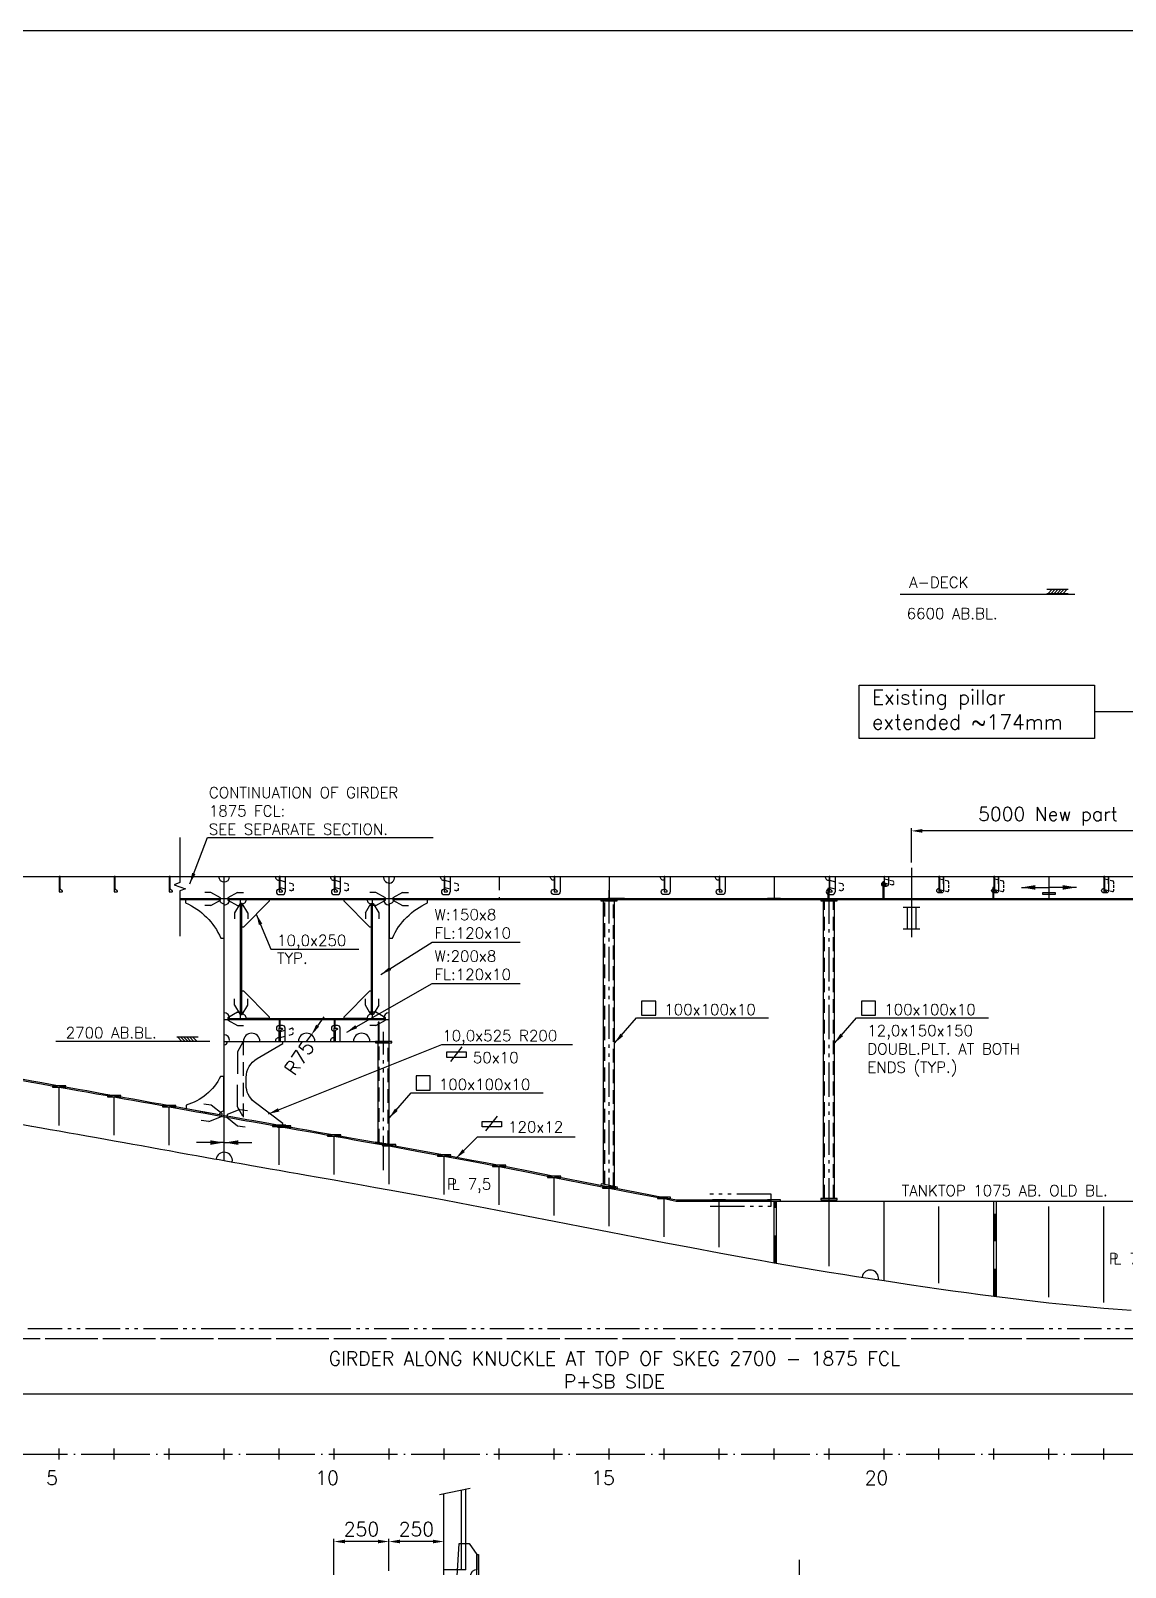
# Model space of a CAD drawing. Extents: x -86245 to 167090, y -69122 to 58950.
# Drawn here: x 4928 to 14881, y 44480 to 58450 of the extents above; entities that cross this region are included whole.
import ezdxf
from ezdxf.enums import TextEntityAlignment as Align

# ---------------------------------------------------------------- set-up
doc = ezdxf.new("R2010")
doc.units = 0
doc.header["$LTSCALE"] = 250
for name, pattern in [('CENTER', [3, 2.5, -0.25, 0, -0.25]), ('DASHED', [0.75, 0.5, -0.25]), ('JERNB', [2, 1, -1]), ('PHANTOM', [2.1, 1.25, -0.2, 0.125, -0.2, 0.125, -0.2]), ('PHANTOM2', [1.25, 0.625, -0.125, 0.125, -0.125, 0.125, -0.125])]:
    doc.linetypes.add(name, pattern=pattern)
doc.layers.get('0').update_dxf_attribs({"linetype": 'CONTINUOUS'})
doc.layers.get('DEFPOINTS').update_dxf_attribs({"linetype": 'CONTINUOUS'})
for name, color, linetype in [('Kuttlinje', 6, 'CONTINUOUS'), ('LASTLUKE', 1, 'CONTINUOUS'), ('S0CO1', 1, 'CONTINUOUS'), ('S0CO2', 2, 'CONTINUOUS'), ('S0CO3', 3, 'CONTINUOUS'), ('S0CO5', 4, 'CONTINUOUS'), ('S0DA1', 1, 'DASHED'), ('S0DA2', 2, 'DASHED'), ('S0DIM', 2, 'CONTINUOUS'), ('S0PH1', 1, 'PHANTOM'), ('S0TX2', 2, 'CONTINUOUS')]:
    doc.layers.add(name, color=color, linetype=linetype)
doc.styles.add('18', font='romans', dxfattribs={"height": 180})
doc.styles.add('ROMANS', font='romans.shx', dxfattribs={"height": 125})
doc.dimstyles.get("Standard").update_dxf_attribs({"dimscale": 50, "dimtxt": 125, "dimasz": 2, "dimexe": 0.5, "dimexo": 1, "dimgap": 1, "dimtad": 1, "dimdsep": 46, "dimtxsty": 'ROMANS', "dimcen": 1.5, "dimclrd": 1, "dimclre": 1, "dimclrt": 2, "dimazin": 2, "dimtfac": 1, "dimtmove": 2, "dimatfit": 3, "dimfxl": 1, "dimtvp": 100, "dimtolj": 1, "dimarcsym": 0})

# ---------------------------------------------------------------- blocks, each defined once
blk = doc.blocks.new('HP140x8')
at = {"color": 0}
blk.add_lwpolyline([(0, 0), (0, -140), (24, -140, 0.767327), (27, -129), (11, -119, -0.267949), (8, -115), (8, 0)], format="xyb", close=True, dxfattribs=at)
blk = doc.blocks.new('HP80x7')
at = {"color": 0, "linetype": 'ByBlock'}
blk.add_lwpolyline([(16.9, -80, 0.773344), (19, -72.5), (8, -66.2, -0.267949), (6, -62.7), (6, 0), (0, 0), (0, -80), (17.1, -80)], format="xyb", dxfattribs=at)
blk = doc.blocks.new('HP120x8')
at = {"color": 0}
blk.add_lwpolyline([(0, 0), (0, -120), (24, -120, 0.767327), (27, -109), (10, -99, -0.267949), (8, -95), (8, 0)], format="xyb", close=True, dxfattribs=at)
blk = doc.blocks.new('KNE350-R')
at = {"layer": 'S0CO1', "color": 0}
blk.add_lwpolyline([(30, -350, -0.185659), (350, -30), (350, 0), (40, 0, -0.414214), (0, -40), (0, -350)], format="xyb", close=True, dxfattribs=at)
blk = doc.blocks.new('KNE250')
at = {"layer": 'S0CO1', "color": 0}
blk.add_lwpolyline([(40, 0), (250, 0), (250, -15), (15, -250), (0, -250), (0, -40, 0.414214)], format="xyb", close=True, dxfattribs=at)
blk = doc.blocks.new('snip')
at = {"color": 0, "linetype": 'ByBlock'}
for p, q in [((-75, -150.9), (-75, -220.7)), ((75, -150.9), (75, -220.7))]:
    blk.add_line(p, q, dxfattribs=at)
blk.add_lwpolyline([(75, -150.9), (12.5, -42.7), (-12.5, -42.7), (-75, -150.9)], dxfattribs=at)
blk = doc.blocks.new('HP-UTK-120-O')
at = {"color": 0, "linetype": 'ByBlock'}
for p, q in [((-55.000001, 0.000001), (-55.000001, -119.999999)), ((-30.000001, -144.999999), (-0.000001, -144.999999))]:
    blk.add_line(p, q, dxfattribs=at)
for centre, radius, start, end in [((0, 0), 34.999999, 270, 0.0000016371), ((-30.000001, -119.999999), 25, 180, 270), ((-0.000001, -119.999999), 25, 270, 90)]:
    blk.add_arc(centre, radius, start, end, dxfattribs=at)
blk = doc.blocks.new('HP-UTK-120-LUG')
at = {"color": 0, "linetype": 'ByBlock'}
for p, q in [((-55, 0), (-55, -120)), ((-128, -75), (-128, -82)), ((-128, -103), (-128, -111)), ((-90, -57), (-121, -65)), ((-90, -113), (-115, -120)), ((-8, -35), (-55, -47)), ((-8, -91), (-55, -104)), ((-30, -145), (0, -145))]:
    blk.add_line(p, q, dxfattribs=at)
for centre, radius, start, end in [((0, 0), 35, 270, 0), ((-118, -75), 10, 105, 180), ((-118, -111), 10, 180, 285), ((-30, -120), 25, 180, 270), ((0, -120), 25, 270, 90)]:
    blk.add_arc(centre, radius, start, end, dxfattribs=at)
blk = doc.blocks.new('SNIP-1')
at = {"color": 0, "linetype": 'PHANTOM'}
blk.add_lwpolyline([(0, 0), (0, -5), (87, -55), (287, -55)], dxfattribs=at)
blk = doc.blocks.new('PLDIM2')
at = {"layer": 'S0TX2', "style": 'ROMANS'}
for s, p in [('P', (-19, 0)), ('L', (23, 0))]:
    blk.add_text(s, height=100, dxfattribs=at).set_placement(p)
blk.add_attdef('XX.X', (168, -1), '', height=100, dxfattribs=at)
blk = doc.blocks.new('HP-UTK-140-LUG')
at = {"color": 0, "linetype": 'ByBlock'}
for p, q in [((-55, 0), (-55, -35)), ((-128, -75), (-128, -87)), ((-128, -107), (-128, -119)), ((-90, -57), (-121, -65)), ((-90, -122), (-115, -129)), ((-55, -15), (-55, -115)), ((-8, -35), (-55, -48)), ((-8, -100), (-55, -113)), ((-55, -115), (-55, -140))]:
    blk.add_line(p, q, dxfattribs=at)
blk.add_lwpolyline([(35, 0, -0.414214), (0, -35), (0, -115, -1), (0, -165), (-30, -165, -0.414214), (-55, -140)], format="xyb", dxfattribs=at)
for centre, start, end in [((-118, -75), 105, 180), ((-118, -119), 180, 285)]:
    blk.add_arc(centre, 10, start, end, dxfattribs=at)
blk = doc.blocks.new('FLST-2')
at = {"layer": 'S0TX2', "color": 1}
for p, q in [((-256, 101), (-256, 151)), ((-256, 151), (-81, 151)), ((-222, 65), (-117, 198)), ((-81, 151), (-81, 101)), ((-81, 101), (-256, 101))]:
    blk.add_line(p, q, dxfattribs=at)
at = {"layer": 'S0TX2', "style": 'ROMANS'}
blk.add_attdef('FL.ST', (-20, 50), '', height=100, dxfattribs=at)
blk = doc.blocks.new('*X8')
at = {"color": 0}
for p, q in [((13410, 17177), (13450, 17217)), ((13439, 17177), (13479, 17217)), ((13467, 17177), (13507, 17217)), ((13495, 17177), (13535, 17217)), ((13523, 17177), (13563, 17217)), ((13552, 17177), (13592, 17217))]:
    blk.add_line(p, q, dxfattribs=at)
blk = doc.blocks.new('TYKK')
at = {"layer": 'S0CO1'}
for p, q in [((-2.04, 0.82), (2.04, 0.82)), ((-2.04, 0), (2.04, 0))]:
    blk.add_line(p, q, dxfattribs=at)
at = {"layer": 'S0CO1', "xscale": 0.0204, "yscale": 0.0204, "zscale": 0.0204}
blk.add_blockref('*X8', (-275.41, -350.41), dxfattribs=at)
blk = doc.blocks.new('HP-UTK-140-O')
at = {"color": 0, "linetype": 'ByBlock'}
for p, q in [((-55.000001, 0), (-55.000001, -139.999999)), ((-30.000001, -164.999999), (-0.000001, -164.999999))]:
    blk.add_line(p, q, dxfattribs=at)
for centre, radius, start, end in [((0, 0), 34.999999, 270, 0.0000016371), ((-0.000001, -139.999999), 25, 270, 90), ((-30.000001, -139.999999), 25, 180, 270)]:
    blk.add_arc(centre, radius, start, end, dxfattribs=at)
blk = doc.blocks.new('HP-UTK-80-LUG')
at = {"color": 0, "linetype": 'ByBlock'}
for p, q in [((-85.8, -47.8), (-85.8, -53.9)), ((-85.8, -62.5), (-85.8, -68.6)), ((-54.2, -32.9), (-79.6, -39.7)), ((-6, -20), (-45.2, -30.5)), ((-6, -58.1), (-45.2, -68.5)), ((0, -10), (8.3, -1.7)), ((-54.2, -71), (-75.3, -76.6))]:
    blk.add_line(p, q, dxfattribs=at)
blk.add_lwpolyline([(-39.8, -5.8), (-39.8, -1.7), (-39.8, -48.2), (-39.8, -69, 0.414214), (-19, -89.8), (0, -89.8, 1), (0, -48.2)], format="xyb", dxfattribs=at)
for centre, start, end in [((-77.5, -47.8), 105, 180), ((-77.5, -68.6), 180, 285)]:
    blk.add_arc(centre, 8.33, start, end, dxfattribs=at)
blk = doc.blocks.new('*D200')
at = {"layer": 'DEFPOINTS', "color": 0, "transparency": 16777216}
for p in [(-9000, 3950), (-8957, 4011)]:
    blk.add_point(p, dxfattribs=at)
at = {"layer": 'S0CO1', "color": 1, "lineweight": -2, "transparency": 16777216}
for p, q in [((-8899, 4093), (-8842, 4175)), ((-9000, 3950), (-8957, 4011))]:
    blk.add_line(p, q, dxfattribs=at)
at = {"layer": 'S0CO1', "color": 1, "transparency": 16777216}
blk.add_solid([(-8913, 4103), (-8886, 4084), (-8957, 4011)], dxfattribs=at)
at = {"layer": 'S0CO1', "color": 2, "transparency": 16777216, "insert": (-9067, 3801), "char_height": 125, "attachment_point": 5, "rotation": 54.9112, "style": 'ROMANS'}
blk.add_mtext('\\A1;R75', dxfattribs=at)
blk = doc.blocks.new('PILC')
at = {"color": 1, "linetype": 'ByBlock'}
blk.add_line((0, 0), (-250, 0), dxfattribs=at)
blk.add_solid([(-125, 21), (-125, -21), (0, 0)], dxfattribs=at)
blk = doc.blocks.new('PILD')
at = {"color": 1, "linetype": 'ByBlock'}
blk.add_line((0, 0), (250, 0), dxfattribs=at)
blk.add_solid([(125, 21), (125, -21), (0, 0)], dxfattribs=at)
blk = doc.blocks.new('PLT-MOT')
at = {"layer": 'S0CO1'}
for name, p in [('PILC', (-2, 0)), ('PILD', (3, 0))]:
    blk.add_blockref(name, p, dxfattribs=at)
blk = doc.blocks.new('A$C27CE3E73')
at = {"layer": 'S0PH1'}
blk.add_line((-608, -2070), (14965, -2070), dxfattribs=at)
blk = doc.blocks.new('A$C775A635E')
at = {"layer": 'S0CO1', "color": 6}
blk.add_lwpolyline([(0, 0), (0, 58450), (-41050, 58450), (-41050, 0)], close=True, dxfattribs=at)
blk = doc.blocks.new('A$C257C65E9')
at = {"layer": 'S0TX2', "color": 1, "linetype": 'CENTER'}
blk.add_line((-1800, 25), (35318, 25), dxfattribs=at)
at = {"layer": 'S0TX2', "color": 2, "linetype": 'Continuous'}
for p, q in [((2500, -25), (2500, 75)), ((3000, -25), (3000, 75)), ((3500, -25), (3500, 75)), ((4000, -25), (4000, 75)), ((4500, -25), (4500, 75)), ((5000, -25), (5000, 75)), ((5500, -25), (5500, 75)), ((6000, -25), (6000, 75)), ((6500, -25), (6500, 75)), ((7000, -25), (7000, 75)), ((7500, -25), (7500, 75)), ((8000, -25), (8000, 75)), ((8500, -25), (8500, 75)), ((9000, -25), (9000, 75)), ((9500, -25), (9500, 75)), ((10000, -25), (10000, 75)), ((10500, -25), (10500, 75)), ((11000, -25), (11000, 75)), ((11500, -25), (11500, 75)), ((12000, -25), (12000, 75))]:
    blk.add_line(p, q, dxfattribs=at)
at = {"layer": 'S0CO1', "color": 2, "linetype": 'ByBlock', "style": 'ROMANS'}
for s, p in [('5', (2382, -253)), ('10', (4828, -253)), ('15', (7338, -253)), ('20', (9825, -253))]:
    blk.add_text(s, height=125, dxfattribs=at).set_placement(p)
blk = doc.blocks.new('A$C3F4907D5')
at = {"layer": 'S0TX2', "color": 1}
blk.add_line((11733.927, 6590.995), (10148.483, 6590.995), dxfattribs=at)
at = {"layer": 'S0TX2', "xscale": 47.25, "yscale": 47.25, "zscale": 47.25}
blk.add_blockref('TYKK', (11578.5, 6600), dxfattribs=at)
at = {"layer": 'S0TX2', "style": 'ROMANS'}
for s, p in [('A-DECK', (10228.344, 6651.253)), ('6600 AB.BL.', (10206.042, 6367.51))]:
    blk.add_text(s, height=100, dxfattribs=at).set_placement(p)
blk = doc.blocks.new('*D111')
at = {"layer": 'DEFPOINTS', "color": 0, "transparency": 16777216}
for p in [(3937, 48587), (16534, 46237), (16534, 46057)]:
    blk.add_point(p, dxfattribs=at)
at = {"layer": 'S0TX2', "color": 1, "lineweight": -2, "transparency": 16777216}
for p, q in [((3937, 48537), (3937, 46032)), ((16534, 46187), (16534, 46032)), ((4037, 46057), (16434, 46057))]:
    blk.add_line(p, q, dxfattribs=at)
at = {"layer": 'S0TX2', "color": 1, "transparency": 16777216}
for points in [[(4037, 46074), (4037, 46041), (3937, 46057)], [(16434, 46074), (16434, 46041), (16534, 46057)]]:
    blk.add_solid(points, dxfattribs=at)
at = {"layer": 'S0TX2', "color": 2, "transparency": 16777216, "insert": (10236, 46274), "char_height": 125, "attachment_point": 5, "style": 'ROMANS'}
blk.add_mtext('\\A1;GIRDER ALONG KNUCKLE AT TOP OF SKEG 2700 - 1875 FCL\\PP+SB SIDE', dxfattribs=at)
blk = doc.blocks.new('ST10073')
at = {"layer": 'S0CO2'}
for p, q in [((1.49, 4), (-1.49, 4)), ((-0.79, 4), (-0.79, 0)), ((0.79, 4), (0.79, 0)), ((-1.49, 0), (1.49, 0))]:
    blk.add_line(p, q, dxfattribs=at)
blk = doc.blocks.new('*D138')
at = {"layer": 'DEFPOINTS', "color": 0, "transparency": 16777216}
for p in [(12937, 51175), (17937, 51025), (12937, 50839)]:
    blk.add_point(p, dxfattribs=at)
at = {"layer": 'S0CO5', "color": 1, "lineweight": -2, "transparency": 16777216}
for p, q in [((12937, 50889), (12937, 51200)), ((17837, 51175), (13037, 51175)), ((17937, 51075), (17937, 51200))]:
    blk.add_line(p, q, dxfattribs=at)
at = {"layer": 'S0CO5', "color": 1, "transparency": 16777216}
for points in [[(13037, 51192), (13037, 51158), (12937, 51175)], [(17837, 51192), (17837, 51158), (17937, 51175)]]:
    blk.add_solid(points, dxfattribs=at)
at = {"layer": 'S0CO5', "color": 2, "transparency": 16777216, "insert": (14178, 51308), "char_height": 125, "attachment_point": 5, "style": 'ROMANS'}
blk.add_mtext('\\A1;5000 New part', dxfattribs=at)
blk = doc.blocks.new('A$C7FAE4A53')
at = {"layer": 'S0PH1', "color": 6}
blk.add_line((9103, -4287), (-25513, -4287), dxfattribs=at)
at = {"layer": 'S0PH1'}
blk.add_line((-27641, -4373), (-12750, -4373), dxfattribs=at)
blk = doc.blocks.new('A$C69DF2324')
at = {"layer": 'S0CO1', "color": 1, "linetype": 'ByBlock'}
for p, q in [((0, -10), (-10, 0)), ((8, -20), (47, -30)), ((8, -118), (47, -129)), ((56, -33), (82, -40)), ((56, -131), (77, -137)), ((88, -48), (88, -71)), ((88, -80), (88, -103)), ((88, -114), (88, -129))]:
    blk.add_line(p, q, dxfattribs=at)
blk.add_lwpolyline([(42, -66), (42, 0), (42, -108), (42, -129, -0.414214), (21, -150), (0, -150, -1), (0, -108)], format="xyb", dxfattribs=at)
for centre, start, end in [((79, -129), 255, 0), ((79, -48), 0, 75)]:
    blk.add_arc(centre, 8.33, start, end, dxfattribs=at)
at = {"layer": 'S0CO2'}
blk.add_lwpolyline([(19, -140, 0.773344), (21, -133), (10, -126, -0.267949), (8, -123), (8, 0), (0, 0), (0, -140), (19, -140)], format="xyb", dxfattribs=at)
blk = doc.blocks.new('PLT-FORBI')
at = {"layer": 'S0CO1'}
for name, p in [('PILD', (-250, 0)), ('PILC', (250, 0))]:
    blk.add_blockref(name, p, dxfattribs=at)
blk = doc.blocks.new('HP-UTK-80-O')
at = {"color": 0, "linetype": 'ByBlock'}
blk.add_line((0, -10), (8.3, -1.7), dxfattribs=at)
blk.add_lwpolyline([(-39.8, -5.8), (-39.8, -1.7), (-39.8, -48.2), (-39.8, -69, 0.414214), (-19, -89.8), (0, -89.8, 1), (0, -48.2)], format="xyb", dxfattribs=at)
blk = doc.blocks.new('A$C7F6B168C')
at = {"layer": 'S0CO1', "xscale": -1}
blk.add_blockref('HP-UTK-80-LUG', (0, 0), dxfattribs=at)
at = {"layer": 'S0CO2'}
blk.add_blockref('HP80x7', (0, 0), dxfattribs=at)
blk = doc.blocks.new('ST10011')
at = {"layer": 'S0CO1'}
for p, q in [((4.24, 0.65), (-0.08, 0.65)), ((0, 0), (0.65, 0.65)), ((0.6, 0), (1.25, 0.65)), ((1.2, 0), (1.85, 0.65)), ((1.8, 0), (2.45, 0.65)), ((2.4, 0), (3.05, 0.65)), ((3, 0), (3.65, 0.65))]:
    blk.add_line(p, q, dxfattribs=at)
blk = doc.blocks.new('*D229')
at = {"layer": 'DEFPOINTS', "color": 0, "transparency": 16777216}
for p in [(4000, 627), (3200, 331), (3200, 140)]:
    blk.add_point(p, dxfattribs=at)
at = {"layer": 'S0CO1', "color": 1, "lineweight": -2, "transparency": 16777216}
for p, q in [((4000, 577), (4000, 115)), ((3200, 281), (3200, 115)), ((3900, 140), (3300, 140))]:
    blk.add_line(p, q, dxfattribs=at)
at = {"layer": 'S0CO1', "color": 1, "transparency": 16777216}
for points in [[(3300, 157), (3300, 123), (3200, 140)], [(3900, 157), (3900, 123), (4000, 140)]]:
    blk.add_solid(points, dxfattribs=at)
at = {"layer": 'S0CO1', "color": 2, "transparency": 16777216, "insert": (3600, 253), "char_height": 125, "attachment_point": 5, "style": 'ROMANS'}
blk.add_mtext('\\A1;800', dxfattribs=at)
blk = doc.blocks.new('*D230')
at = {"color": 1, "lineweight": -2, "transparency": 16777216}
for p, q in [((1500, 1127), (1500, 1418)), ((2000, 1290), (2000, 1418)), ((1900, 1393), (1600, 1393))]:
    blk.add_line(p, q, dxfattribs=at)
at = {"color": 1, "transparency": 16777216}
for points in [[(1600, 1410), (1600, 1377), (1500, 1393)], [(1900, 1410), (1900, 1377), (2000, 1393)]]:
    blk.add_solid(points, dxfattribs=at)
at = {"layer": 'DEFPOINTS', "color": 0, "transparency": 16777216}
for p in [(1500, 1393), (2000, 1240), (1500, 1077)]:
    blk.add_point(p, dxfattribs=at)
at = {"color": 2, "transparency": 16777216, "insert": (1750, 1506), "char_height": 125, "attachment_point": 5, "style": 'ROMANS'}
blk.add_mtext('\\A1;250', dxfattribs=at)
blk = doc.blocks.new('*D231')
at = {"color": 1, "lineweight": -2, "transparency": 16777216}
for p, q in [((1000, 781), (1000, 1418)), ((1500, 1127), (1500, 1418)), ((1400, 1393), (1100, 1393))]:
    blk.add_line(p, q, dxfattribs=at)
at = {"color": 1, "transparency": 16777216}
for points in [[(1100, 1410), (1100, 1377), (1000, 1393)], [(1400, 1410), (1400, 1377), (1500, 1393)]]:
    blk.add_solid(points, dxfattribs=at)
at = {"layer": 'DEFPOINTS', "color": 0, "transparency": 16777216}
for p in [(1000, 1393), (1500, 1077), (1000, 731)]:
    blk.add_point(p, dxfattribs=at)
at = {"color": 2, "transparency": 16777216, "insert": (1250, 1506), "char_height": 125, "attachment_point": 5, "style": 'ROMANS'}
blk.add_mtext('\\A1;250', dxfattribs=at)
blk = doc.blocks.new('A$C7183581F')
at = {"layer": 'LASTLUKE', "color": 2}
for p, q in [((0, -50), (0, 50)), ((1000, -50), (1000, 50)), ((2000, -50), (2000, 50)), ((3000, -100), (3000, 50)), ((4000, -100), (4000, 50)), ((5000, -100), (5000, 50))]:
    blk.add_line(p, q, dxfattribs=at)
at = {"layer": 'S0CO1', "color": 3, "linetype": 'ByBlock', "style": 'ROMANS'}
for s, p in [('B', (-49, -278)), ('C', (951, -278)), ('D', (1951, -278)), ('E', (2951, -278)), ('F', (3951, -278)), ('G', (4951, -278))]:
    blk.add_text(s, height=125, dxfattribs=at).set_placement(p)
blk = doc.blocks.new('A$C46B77419')
at = {"layer": 'Kuttlinje', "color": 8, "linetype": 'ByBlock'}
blk.add_line((-3500, 5528.298), (-3500, 4899.859), dxfattribs=at)
at = {"layer": 'S0CO1', "color": 8}
blk.add_line((-4125, 5240.118), (-4125, 5250.236), dxfattribs=at)
at = {"layer": 'S0CO1', "color": 8, "linetype": 'Continuous'}
blk.add_lwpolyline([(-10152.078, 5805.483), (-10152.078, 5394.298), (-10203.594, 5375.548), (-10100.563, 5338.048), (-10152.078, 5319.298), (-10152.078, 4908.112)], dxfattribs=at)
at = {"layer": 'S0CO1', "color": 8, "flags": 128}
for points in [[(-4260, 5250.118), (-4250, 5250.118), (-4250, 5340.118), (-4260, 5340.118)], [(-3760, 5250.118), (-3750, 5250.118), (-3750, 5400.118), (-3760, 5400.118)], [(-8350, 3950.118), (-8340, 3950.118), (-8340, 4125.118), (-8350, 4125.118)]]:
    blk.add_lwpolyline(points, close=True, dxfattribs=at)
for points in [[(-10152.078, 5250.118), (-4125.765, 5250.118), (-4125, 5250.236)], [(-10152.078, 5240.118), (-9784.13, 5240.118)], [(-9715.87, 5240.118), (-8284.13, 5240.118)], [(-9600, 4160.118), (-9600, 5240.118)], [(-9590, 4194.248), (-9590, 5205.988)], [(-8410, 4194.248), (-8410, 5205.988)], [(-8400, 4160.118), (-8400, 5240.118)], [(-8215.87, 5240.118), (-4125, 5240.118)], [(-6300, 2651.555), (-6300, 5240.118)], [(-6200, 2631.701), (-6200, 5240.118)], [(-4300, 2522.128), (-4300, 5240.118)], [(-4200, 2522.128), (-4200, 5240.118)], [(-9750, 4150.118), (-8250, 4150.118)], [(-9715.87, 4160.118), (-8284.13, 4160.118)], [(-8350, 3032.203), (-8350, 3938.118)], [(-8250, 3015.119), (-8250, 3938.118)], [(-11581.187, 3594.039), (-11500.965, 3579.717), (-11500.098, 3579.564), (-11411.345, 3563.87), (-11330.601, 3549.592), (-11250, 3535.339), (-11160.015, 3519.387), (-11080.303, 3505.231), (-11000.751, 3491.043), (-10910.032, 3474.84), (-10829.93, 3460.528), (-10750, 3446.199), (-10659.178, 3429.903), (-10579.799, 3415.621), (-10500.608, 3401.403), (-10408.826, 3384.871), (-10329.308, 3370.528), (-10250, 3356.199), (-10160.96, 3340.116), (-10080.652, 3325.611), (-10000.555, 3311.144), (-9921.297, 3296.856), (-9842.464, 3282.668), (-9796.157, 3274.356), (-9750, 3266.089), (-9672.001, 3252.16), (-9593.916, 3238.27), (-9547.051, 3229.957), (-9500.03, 3221.64), (-9412.605, 3206.184), (-9331.166, 3191.809), (-9250, 3177.549), (-9158.711, 3161.493), (-9079.271, 3147.522), (-9000.116, 3133.601), (-8895.175, 3115.137), (-8822.445, 3102.324), (-8750, 3089.509), (-8637.583, 3069.535), (-8568.661, 3057.246), (-8499.956, 3044.955), (-8374.749, 3022.442), (-8250, 2999.849), (-7999.442, 2953.975), (-7750, 2907.639), (-7499.926, 2860.494), (-7374.69, 2836.586), (-7250, 2812.549), (-6999.971, 2763.723), (-6750, 2714.609), (-6500.028, 2665.718), (-6250, 2617.159), (-6000.046, 2568.865), (-5750, 2521.069), (-5638.664, 2498.128), (-4775, 2498.128)], [(-11579.063, 3605.85), (-11498.866, 3591.532), (-11498.01, 3591.381), (-11409.256, 3575.686), (-11328.511, 3561.408), (-11247.91, 3547.156), (-11157.92, 3531.203), (-11078.205, 3517.046), (-10998.644, 3502.857), (-10907.923, 3486.653), (-10827.819, 3472.34), (-10747.882, 3458.011), (-10657.059, 3441.714), (-10577.674, 3427.432), (-10498.488, 3413.214), (-10406.699, 3396.681), (-10327.178, 3382.337), (-10247.866, 3368.008), (-10158.827, 3351.925), (-10078.519, 3337.42), (-9998.422, 3322.953), (-9919.168, 3308.665), (-9840.339, 3294.478), (-9794.037, 3286.167), (-9747.884, 3277.901), (-9669.892, 3263.974), (-9591.814, 3250.084), (-9544.956, 3241.773), (-9497.94, 3233.456), (-9410.516, 3218.001), (-9329.08, 3203.626), (-9247.924, 3189.368), (-9156.632, 3173.312), (-9077.192, 3159.341), (-8998.037, 3145.419), (-8893.095, 3126.955), (-8820.363, 3114.142), (-8747.91, 3101.325), (-8635.483, 3081.35), (-8566.554, 3069.06), (-8497.842, 3056.767), (-8372.618, 3034.251), (-8247.85, 3011.655), (-7997.266, 2965.776), (-7747.793, 2919.434), (-7497.689, 2872.284), (-7372.429, 2848.371), (-7247.714, 2824.329), (-6997.664, 2775.5), (-6747.686, 2726.384), (-6497.732, 2677.497), (-6247.712, 2628.939), (-5997.781, 2580.649), (-5747.764, 2532.859), (-5637.545, 2510.128), (-4775, 2510.128)], [(-4750, 1936.271), (-4750, 2498.128)], [(-4726, 1936.271), (-4726, 2498.128)], [(-2750, 1633.984), (-2750, 2498.128)], [(-2726, 1633.984), (-2726, 2498.128)]]:
    blk.add_lwpolyline(points, dxfattribs=at)
at = {"layer": 'S0CO1', "color": 8}
for points in [[(-6325, 5228.118), (-6175, 5228.118), (-6175, 5240.118), (-6325, 5240.118)], [(-4325, 5228.118), (-4175, 5228.118), (-4175, 5240.118), (-4325, 5240.118)], [(-9250, 4070.118), (-9240, 4070.118), (-9240, 4150.118), (-9250, 4150.118)], [(-8750, 4070.118), (-8740, 4070.118), (-8740, 4150.118), (-8750, 4150.118)], [(-8375, 3938.118), (-8225, 3938.118), (-8225, 3950.118), (-8375, 3950.118)], [(-8374.177, 3024.16), (-8226.319, 2998.899), (-8224.298, 3010.728), (-8372.156, 3035.988)], [(-6323.564, 2643.999), (-6176.436, 2614.788), (-6174.099, 2626.559), (-6321.227, 2655.77)], [(-4325, 2510.128), (-4175, 2510.128), (-4175, 2522.128), (-4325, 2522.128)]]:
    blk.add_lwpolyline(points, close=True, dxfattribs=at)
at = {"layer": 'S0CO1', "color": 8, "flags": 128}
blk.add_lwpolyline([(-9215.947, 3182.76), (-9215.947, 3202.76), (-9478.558, 3401.436, -0.221694663), (-9550, 3554.645), (-9550, 3621.783, -0.267949192), (-9450, 3794.988), (-9215.947, 3930.118), (-9215.947, 3950.118)], format="xyb", dxfattribs=at)
blk.add_lwpolyline([(-9781.83, 3632.698, -0.205213478), (-10096.412, 3370.652), (-10096.412, 3340.652), (-9793.208, 3286.751, -0.3347723), (-9751.83, 3320.712), (-9751.83, 3632.698)], format="xyb", close=True, dxfattribs=at)
at = {"layer": 'S0CO1', "color": 8, "linetype": 'JERNB', "flags": 128}
for points in [[(-4738, 1936.271), (-4738, 2498.128)], [(-2738, 1633.984), (-2738, 2498.128)]]:
    blk.add_lwpolyline(points, dxfattribs=at)
at = {"layer": 'S0CO1', "color": 8}
for centre, radius, start, end in [((-9750, 5450.118), 50, 180, 0), ((-8250, 5440.118), 50, 180, 11.536959), ((-9750, 5240.118), 50, 270, 0), ((-8250, 5240.118), 50, 180, 270), ((-9750, 4160.118), 50, 0, 90), ((-8250, 4160.118), 50, 90, 180), ((-9750, 3960.118), 50, 0, 90), ((-9750, 3950.118), 30, 270, 0), ((-9500, 3950.118), 75, 0, 180), ((-9000, 3950.118), 75, 0, 180), ((-8500, 3950.118), 75, 0, 180), ((-9750, 2867.398), 75, 351.1087444, 171.0247758), ((-3874.783, 1796.523), 75, 351.0562117, 170.9568014)]:
    blk.add_arc(centre, radius, start, end, dxfattribs=at)
at = {"layer": 'S0CO2', "color": 8}
for points in [[(-6260, 5240.118), (-6110, 5240.118), (-6110, 5250.118), (-6260, 5250.118)], [(-4810, 5240.118), (-4690, 5240.118), (-4690, 5250.118), (-4810, 5250.118)], [(-11310, 3535.339), (-11190, 3535.339), (-11190, 3547.339), (-11310, 3547.339)], [(-10810, 3446.199), (-10690, 3446.199), (-10690, 3458.199), (-10810, 3458.199)], [(-10310, 3356.199), (-10190, 3356.199), (-10190, 3368.199), (-10310, 3368.199)], [(-9310, 3177.549), (-9190, 3177.549), (-9190, 3189.549), (-9310, 3189.549)], [(-9264.355, 3169.521), (-9144.355, 3169.521), (-9144.355, 3181.521), (-9264.355, 3181.521)], [(-8810, 3089.509), (-8690, 3089.509), (-8690, 3101.509), (-8810, 3101.509)], [(-8310, 2999.849), (-8190, 2999.849), (-8190, 3011.849), (-8310, 3011.849)], [(-7810, 2907.639), (-7690, 2907.639), (-7690, 2919.639), (-7810, 2919.639)], [(-7310, 2812.549), (-7190, 2812.549), (-7190, 2824.549), (-7310, 2824.549)], [(-6810, 2714.609), (-6690, 2714.609), (-6690, 2726.609), (-6810, 2726.609)], [(-6310, 2617.159), (-6190, 2617.159), (-6190, 2629.159), (-6310, 2629.159)], [(-5810, 2521.069), (-5690, 2521.069), (-5690, 2533.069), (-5810, 2533.069)], [(-5310, 2498.128), (-5190, 2498.128), (-5190, 2510.128), (-5310, 2510.128)], [(-4810, 2498.128), (-4690, 2498.128), (-4690, 2510.128), (-4810, 2510.128)]]:
    blk.add_lwpolyline(points, close=True, dxfattribs=at)
at = {"layer": 'S0CO3', "color": 8, "flags": 128}
for points in [[(-11250, 3187.424), (-11250, 3535.339)], [(-10750, 3098.305), (-10750, 3446.199)], [(-10250, 3008.318), (-10250, 3356.199)], [(-9250, 2829.624), (-9250, 3177.549)], [(-8750, 2741.595), (-8750, 3089.509)], [(-8250, 2651.972), (-8250, 2999.849)], [(-7750, 2559.804), (-7750, 2907.639)], [(-7250, 2464.779), (-7250, 2812.549)], [(-6750, 2366.874), (-6750, 2714.609)], [(-6250, 2269.403), (-6250, 2605.475)], [(-5750, 2173.284), (-5750, 2521.069)], [(-5250, 2079.782), (-5250, 2498.128)], [(-4250, 1907.14), (-4250, 2498.128)], [(-3250, 1752.028), (-3250, 2448.128)], [(-2250, 1624.633), (-2250, 2448.128)], [(-1750, 1576.388), (-1750, 2448.128)]]:
    blk.add_lwpolyline(points, dxfattribs=at)
at = {"layer": 'S0CO5', "color": 8}
for p, q in [((-6250, 5450.118), (-6250, 5250.118)), ((-4750, 5450.118), (-4750, 5250.118)), ((-4776.39, 2498.128), (0, 2498.128)), ((-3750, 1776.885), (-3750, 2498.128))]:
    blk.add_line(p, q, dxfattribs=at)
at = {"layer": 'S0CO5', "color": 8, "flags": 128}
for points in [[(-13035, 5450.118), (-3500, 5450.118)], [(-9750, 2867.398), (-9750, 5450.118)], [(-8250, 3950.118), (-8250, 5450.118)], [(-9750, 3950.118), (-8250, 3950.118)], [(-11581.187, 3195.349), (-11500.965, 3181.027), (-11500.098, 3180.873), (-11411.345, 3165.179), (-11330.601, 3150.901), (-11250, 3136.648), (-11160.015, 3120.696), (-11080.303, 3106.54), (-11000.751, 3092.353), (-10910.032, 3076.15), (-10829.93, 3061.837), (-10750, 3047.508), (-10659.178, 3031.212), (-10579.799, 3016.931), (-10500.608, 3002.712), (-10408.826, 2986.181), (-10329.308, 2971.837), (-10250, 2957.508), (-10160.96, 2941.426), (-10080.652, 2926.921), (-10000.555, 2912.453), (-9921.297, 2898.165), (-9842.464, 2883.978), (-9796.157, 2875.665), (-9750, 2867.398), (-9672.001, 2853.47), (-9593.916, 2839.579), (-9547.051, 2831.267), (-9500.03, 2822.949), (-9412.605, 2807.493), (-9331.166, 2793.118), (-9250, 2778.858), (-9158.711, 2762.803), (-9079.271, 2748.831), (-9000.116, 2734.91), (-8895.175, 2716.446), (-8822.445, 2703.634), (-8750, 2690.818), (-8637.583, 2670.845), (-8568.661, 2658.556), (-8499.956, 2646.264), (-8374.749, 2623.751), (-8250, 2601.158), (-7999.442, 2555.284), (-7750, 2508.948), (-7499.926, 2461.804), (-7374.69, 2437.896), (-7250, 2413.858), (-6999.971, 2365.033), (-6750, 2315.918), (-6500.028, 2267.028), (-6250, 2218.468), (-6000.046, 2170.174), (-5750, 2122.378), (-5500.059, 2075.346), (-5250, 2028.928), (-5000.076, 1983.1), (-4874.794, 1960.422), (-4750, 1938.108), (-4624.875, 1916.072), (-4500.188, 1894.502), (-4374.902, 1873.397), (-4250, 1853.098), (-4124.832, 1833.445), (-4000.076, 1814.488), (-3750, 1776.878), (-3500.062, 1738.77), (-3374.815, 1719.815), (-3250, 1701.478), (-3124.866, 1683.701), (-3000.143, 1666.642), (-2874.838, 1650.047), (-2750, 1633.928), (-2624.852, 1618.197), (-2500.139, 1602.953), (-2374.854, 1588.234), (-2250, 1574.318), (-2124.855, 1561.14), (-2000.138, 1548.798), (-1874.846, 1537.141), (-1750, 1526.198), (-1667.147, 1519.289), (-1584.623, 1512.673), (-1501.729, 1506.275)]]:
    blk.add_lwpolyline(points, dxfattribs=at)
at = {"layer": 'S0DA1', "color": 8, "flags": 128}
for points in [[(-6290, 2649.57), (-6290, 5240.118)], [(-6210, 2633.686), (-6210, 5240.118)], [(-4290, 2522.128), (-4290, 5240.118)], [(-4210, 2522.128), (-4210, 5240.118)], [(-9575, 3261.692), (-9575, 3950.118)], [(-8340, 3030.495), (-8340, 3938.118)], [(-8260, 3016.827), (-8260, 3938.118)]]:
    blk.add_lwpolyline(points, dxfattribs=at)
at = {"layer": 'S0DA2', "color": 8}
blk.add_line((-7250, 5450.118), (-7250, 5250.118), dxfattribs=at)
at = {"layer": 'S0PH1', "color": 8}
for p, q in [((-6250, 2397.557), (-6250, 5326.413)), ((-4250, 2395.567), (-4250, 5326.413)), ((-8300, 2781.036), (-8300, 4036.413))]:
    blk.add_line(p, q, dxfattribs=at)
blk.add_lwpolyline([(-5330.884, 2451.951), (-4776.39, 2451.951), (-4776.39, 2562.516), (-5332.636, 2562.516)], dxfattribs=at)
blk.add_lwpolyline([(-5330.884, 2451.951), (-4776.39, 2451.951), (-4776.39, 2562.516), (-5332.636, 2562.516)], dxfattribs=at)
at = {"layer": 'S0TX2', "color": 1}
blk.add_line((-9878.871, 3950.118), (-11281.644, 3950.118), dxfattribs=at)
at = {"layer": 'S0TX2'}
for points in [[(-5953.947, 4189.782), (-5825.947, 4189.782), (-5825.947, 4317.782), (-5953.947, 4317.782)], [(-3953.947, 4189.782), (-3825.947, 4189.782), (-3825.947, 4317.782), (-3953.947, 4317.782)], [(-8003.947, 3508.815), (-7875.947, 3508.815), (-7875.947, 3636.815), (-8003.947, 3636.815)]]:
    blk.add_lwpolyline(points, close=True, dxfattribs=at)
blk.add_blockref('A$C27CE3E73', (-14965, 3320.118))
at = {"layer": 'S0CO1', "color": 8, "xscale": -1}
for name, p in [('HP-UTK-140-LUG', (-9250, 5450.118)), ('HP-UTK-140-LUG', (-8750, 5450.118)), ('HP-UTK-140-LUG', (-7750, 5450.118)), ('HP-UTK-140-O', (-6750, 5450.118)), ('HP-UTK-140-O', (-5750, 5450.118)), ('HP-UTK-140-O', (-5250, 5450.118)), ('HP-UTK-140-LUG', (-4250, 5450.118)), ('HP-UTK-80-LUG', (-3750, 5450.118))]:
    blk.add_blockref(name, p, dxfattribs=at)
at = {"layer": 'S0CO1', "color": 8}
for name, p, rotation in [('KNE350-R', (-9750, 5240.118), 270), ('KNE250', (-8410, 5240.118), 270), ('KNE250', (-9590, 4160.118), 90), ('KNE250', (-8410, 4160.118), 180), ('HP-UTK-120-LUG', (-9250, 3950.118), 180), ('HP-UTK-120-O', (-8750, 3950.118), 180)]:
    blk.add_blockref(name, p, dxfattribs=dict(at, rotation=rotation))
at = {"layer": 'S0CO1', "color": 8, "yscale": 0.8, "zscale": 0.8}
for p, xscale, rotation in [((-9750, 5245.07), 0.8, 270), ((-9750, 5245.07), 0.8, 90), ((-8250, 5245.07), 0.8, 270), ((-8250, 5245.07), 0.8, 90), ((-9595.247, 4160.118), 0.8, 180), ((-8404.753, 4160.118), -0.8, 180), ((-9750, 4155.07), 0.8, 90), ((-8250, 4155.07), 0.8, 270)]:
    blk.add_blockref('snip', p, dxfattribs=dict(at, xscale=xscale, rotation=rotation))
for p, xscale in [((-9595.247, 5240.118), 0.8), ((-8404.753, 5240.118), -0.8)]:
    blk.add_blockref('snip', p, dxfattribs=dict(at, xscale=xscale))
at = {"layer": 'S0CO1', "color": 8}
for name, p in [('KNE250', (-9590, 5240.118)), ('KNE350-R', (-8250, 5240.118))]:
    blk.add_blockref(name, p, dxfattribs=at)
at = {"layer": 'S0CO1'}
for p in [(-7703.646, 2603.9), (-1686.994, 1925.319)]:
    blk.add_blockref('PLDIM2', p, dxfattribs=at).add_auto_attribs({'XX.X': '7,5'})
at = {"layer": 'S0CO2', "color": 8}
for name, p in [('HP140x8', (-11250, 5450.118)), ('HP140x8', (-10750, 5450.118)), ('HP140x8', (-10250, 5450.118)), ('HP140x8', (-9250, 5450.118)), ('HP140x8', (-8750, 5450.118)), ('HP140x8', (-7750, 5450.118)), ('HP140x8', (-6750, 5450.118)), ('HP140x8', (-5750, 5450.118)), ('HP140x8', (-5250, 5450.118)), ('HP140x8', (-4250, 5450.118)), ('HP80x7', (-3750, 5450.118))]:
    blk.add_blockref(name, p, dxfattribs=at)
at = {"layer": 'S0CO2', "color": 8, "xscale": -1, "rotation": 180}
for p in [(-9250, 3950.118), (-8750, 3950.118)]:
    blk.add_blockref('HP120x8', p, dxfattribs=at)
at = {"layer": 'S0PH1', "color": 8}
for name, p, rotation in [('SNIP-1', (-9575, 3942.196), 270), ('snip', (-9728.682, 3273.471), 261.6760654103408), ('snip', (-9767.013, 3279.088), 81.67606541038926)]:
    blk.add_blockref(name, p, dxfattribs=dict(at, rotation=rotation))
at = {"layer": 'S0PH1', "color": 8, "xscale": -1, "rotation": 270}
blk.add_blockref('SNIP-1', (-9575, 3269.614), dxfattribs=at)
at = {"layer": 'S0TX2', "xscale": -47.25, "yscale": 47.25, "zscale": 47.25}
blk.add_blockref('TYKK', (-10083.826, 3950.118), dxfattribs=at)
at = {"layer": 'S0TX2'}
for p, values in [((-7468.058, 3703.913), {'FL.ST': '50x10'}), ((-7148.07, 3072.857), {'FL.ST': '120x12'})]:
    blk.add_blockref('FLST-2', p, dxfattribs=at).add_auto_attribs(values)
at = {"layer": 'S0TX2', "color": 8}
blk.add_blockref('PLT-MOT', (-9750, 3030.79), dxfattribs=at)
at = {"layer": 'S0TX2', "style": 'ROMANS'}
for s, p in [('10,0x250', (-9269.147, 4819.2)), ('TYP.', (-9269.147, 4657.295)), ('100x100x10', (-5747.521, 4190.319)), ('100x100x10', (-3747.521, 4190.319)), ('2700 AB.BL.', (-11190.296, 3979.569)), ('10,0x525 R200', (-7767.054, 3952.627)), ('100x100x10', (-7797.521, 3509.352)), ('TANKTOP 1075 AB. OLD BL.', (-3589.373, 2544.914))]:
    blk.add_text(s, height=100, dxfattribs=at).set_placement(p)
at = {"layer": 'S0TX2', "char_height": 100, "attachment_point": 1, "style": 'ROMANS'}
for s, insert, width in [('CONTINUATION OF GIRDER 1875 FCL:\\PSEE SEPARATE SECTION.', (-9889.088, 6262.478), 2073.95052), ('W:150x8\\PFL:120x10', (-7836.406, 5152.785), 2073.95052), ('W:200x8\\PFL:120x10', (-7836.406, 4776.03), 2073.95052), ('12,0x150x150 DOUBL.PLT. AT BOTH ENDS (TYP.)', (-3901.415, 4099.477), 1518.08015)]:
    blk.add_mtext(s, dxfattribs=dict(at, insert=insert, width=width))
at = {"layer": 'S0CO1'}
dim = blk.add_radius_dim(center=(-9000, 3950.118), mpoint=(-8956.887, 4011.488), dimstyle='STANDARD', dxfattribs=at)
dim.commit()
dim.dimension.update_dxf_attribs({"geometry": '*D200', "text_midpoint": (-9066.931, 3801.311), "dimtype": 164})
blk.add_leader([(-10061.764, 5383.852), (-9901.107, 5804.593), (-7850.305, 5804.593)], dimstyle='STANDARD', override={"dimgap": 1, "dimtad": 0}, dxfattribs=at)
at = {"layer": 'S0TX2'}
for points in [[(-9457.5, 5107.618), (-9324.07, 4789.749), (-8526.337, 4789.749)], [(-8324.171, 4559.423), (-7858.548, 4853.631), (-7057.363, 4853.631)], [(-8635.372, 4035.333), (-7858.548, 4476.876), (-7057.363, 4476.876)], [(-6200, 3934.373), (-5999.06, 4164.727), (-4800.004, 4164.727)], [(-4200, 3934.373), (-3999.06, 4164.727), (-2800.004, 4164.727)], [(-9347.252, 3291.258), (-7771.978, 3923.177), (-6583.253, 3923.177)], [(-8250, 3253.406), (-8049.06, 3483.76), (-6850.004, 3483.76)], [(-7643.167, 2886.821), (-7445.084, 3081.771), (-6556.833, 3081.771)]]:
    blk.add_leader(points, dimstyle='STANDARD', override={"dimgap": 1, "dimtad": 0}, dxfattribs=at)
blk = doc.blocks.new('A$C79B528DB')
at = {"layer": 'S0CO1'}
for p, q in [((1960.072, 1820.193), (2237.539, 1878.948)), ((2200, 1136.881), (2000, 1136.881)), ((1500, 596.881), (1500, 69.387)), ((4000, 656.881), (4000, 626.881)), ((-285.505, 330.863), (1500, 330.863)), ((-285.505, 310.863), (1500, 310.863))]:
    blk.add_line(p, q, dxfattribs=at)
at = {"layer": 'S0CO1', "flags": 128}
for points in [[(2160, 1136.881), (2160, 1862.529)], [(2200, 1136.881), (2200, 1870.999)], [(1500, 676.881), (5230.821, 676.881)], [(1500, 656.881), (5230.821, 656.881)]]:
    blk.add_lwpolyline(points, dxfattribs=at)
at = {"layer": 'S0CO1'}
blk.add_lwpolyline([(2119.997, 1076.881), (2139.997, 1376.881), (2229.997, 1376.881), (2300, 1276.881), (2300, 1136.881, 0.414213562), (2240, 1076.881)], format="xyb", dxfattribs=at)
for points in [[(2300, 1076.881), (2300, 1276.881), (2316, 1276.881), (2316, 1076.881)], [(2000, 676.881), (2016, 676.881), (2016, 916.881), (2000, 916.881)], [(3000, 676.881), (3016, 676.881), (3016, 916.881), (3000, 916.881)], [(984, 330.863), (1000, 330.863), (1000, 630.863), (984, 630.863)], [(2000, 330.863), (2016, 330.863), (2016, 606.881), (2000, 606.881)], [(3000, 330.863), (3016, 330.863), (3016, 606.881), (3000, 606.881)]]:
    blk.add_lwpolyline(points, close=True, dxfattribs=at)
for points in [[(4000, 626.881), (3200, 330.863), (1500, 330.863)], [(4006.941, 608.124), (3203.582, 310.863), (1500, 310.863)]]:
    blk.add_lwpolyline(points, dxfattribs=at)
at = {"layer": 'S0CO2'}
blk.add_lwpolyline([(3880, 656.881), (4120, 656.881), (4120, 676.881), (3880, 676.881)], close=True, dxfattribs=at)
at = {"layer": 'S0CO5'}
for p, q in [((1470, 1076.881), (1000, 730.863)), ((1500, 1076.881), (1500, 596.881)), ((4000, 1076.881), (4000, 676.881)), ((-285.505, 730.863), (1500, 730.863))]:
    blk.add_line(p, q, dxfattribs=at)
at = {"layer": 'S0CO5', "flags": 128}
for points in [[(2000, 1076.881), (2000, 1828.648)], [(1470, 1076.881), (5230.821, 1076.881)]]:
    blk.add_lwpolyline(points, dxfattribs=at)
at = {"layer": 'S0DIM', "color": 1}
blk.add_lwpolyline([(-345.443, 730.863), (-1286.22, 730.863)], dxfattribs=at)
at = {"layer": 'S0PH1', "linetype": 'PHANTOM2'}
for points in [[(5230.821, 1226.953), (5230.821, 987.265), (5333.851, 952.73), (5127.79, 920.725), (5230.821, 898.05), (5230.821, 603.67)], [(-285.505, 880.935), (-285.505, 641.247), (-182.475, 606.712), (-388.535, 574.706), (-285.505, 552.031), (-285.505, 257.651)]]:
    blk.add_lwpolyline(points, dxfattribs=at)
at = {"layer": 'S0TX2', "color": 1}
blk.add_line((3831.994, -517.242), (1745.43, -517.242), dxfattribs=at)
blk.add_blockref('A$C7183581F', (0, 59.705))
at = {"layer": 'S0CO1'}
for name, p, xscale, yscale, zscale in [('HP-UTK-80-O', (2000, 1076.881), -2, 2, 2), ('HP-UTK-80-O', (3000, 1076.881), -2, 2, 2), ('HP-UTK-80-O', (5000, 1076.881), -2, 2, 2), ('A$C7F6B168C', (0, 730.863), 2, 2, 2), ('A$C7F6B168C', (1000, 730.863), 2, 2, 2), ('ST10073', (1500, 119.467), -50, 50, 50)]:
    blk.add_blockref(name, p, dxfattribs=dict(at, xscale=xscale, yscale=yscale, zscale=zscale))
at = {"layer": 'S0CO1', "xscale": -2, "yscale": 2, "zscale": 2, "rotation": 290.3056434011469}
blk.add_blockref('snip', (4083.493, 647.113), dxfattribs=at)
at = {"layer": 'S0CO2', "xscale": 2, "yscale": 2, "zscale": 2}
for p in [(2000, 1076.881), (2000, 1076.881), (2000, 1076.881), (3000, 1076.881), (3000, 1076.881), (3000, 1076.881), (5000, 1076.881), (5000, 1076.881), (5000, 1076.881)]:
    blk.add_blockref('HP80x7', p, dxfattribs=at)
at = {"layer": 'S0DIM', "xscale": 50, "yscale": 50, "zscale": 50}
blk.add_blockref('ST10011', (-590.621, 730.863), dxfattribs=at)
at = {"layer": 'S0TX2', "style": 'ROMANS'}
for s, p in [('1-DECK', (-1280.773, 796.578)), ('M=1:25', (2517.825, -682.261))]:
    blk.add_text(s, height=100, dxfattribs=at).set_placement(p)
at = {"layer": 'S0TX2', "color": 4, "style": 'ROMANS', "width": 1.35}
blk.add_text('1875 FCL. SB', height=140, dxfattribs=at).set_placement((2764.997, -377.531), align=Align.MIDDLE)
for base, p1, p2, picture, middle in [((1000, 1393.336), (1500, 1076.881), (1000, 730.863), '*D231', (1250, 1505.836)), ((1500, 1393.336), (2000, 1240.409), (1500, 1076.881), '*D230', (1750, 1505.836))]:
    dim = blk.add_linear_dim(base=base, p1=p1, p2=p2, text='250', dimstyle='STANDARD')
    dim.commit()
    dim.dimension.update_dxf_attribs({"geometry": picture, "text_midpoint": middle})
at = {"layer": 'S0CO1'}
dim = blk.add_linear_dim(base=(3200, 140.162), p1=(4000, 626.881), p2=(3200, 330.863), dimstyle='STANDARD', dxfattribs=at)
dim.commit()
dim.dimension.update_dxf_attribs({"geometry": '*D229', "text_midpoint": (3600, 252.662)})

msp = doc.modelspace()

# ---------------------------------------------------------------- linework, layer by layer
at = {"layer": 'S0CO1'}
for p, q in [((12311.292, 50560.544), (17937.057, 50560.544)), ((12312.057, 50550.544), (17937.057, 50550.544))]:
    msp.add_line(p, q, dxfattribs=at)
msp.add_lwpolyline([(14601.027, 52015.223), (12460.493, 52015.223), (12460.493, 52500.073), (14601.027, 52500.073)], close=True, dxfattribs=at)
at = {"layer": 'S0CO1', "flags": 128}
msp.add_lwpolyline([(13677.057, 50560.544), (13687.057, 50560.544), (13687.057, 50660.544), (13677.057, 50660.544)], close=True, dxfattribs=at)
at = {"layer": 'S0CO2'}
msp.add_lwpolyline([(14127.057, 50600.544), (14247.057, 50600.544), (14247.057, 50610.544), (14127.057, 50610.544)], close=True, dxfattribs=at)
at = {"layer": 'S0CO5'}
for p, q in [((12937.057, 50760.544), (17937.057, 50760.544)), ((14187.057, 50760.544), (14187.057, 50560.544))]:
    msp.add_line(p, q, dxfattribs=at)

# ---------------------------------------------------------------- block references
at = {"layer": 'S0CO1', "linetype": 'ByBlock'}
for name, p in [('A$C775A635E', (40713.595, 0)), ('A$C46B77419', (16437.057, 45310.426)), ('A$C257C65E9', (2687.057, 45483.435))]:
    msp.add_blockref(name, p, dxfattribs=at)
at = {"layer": 'S0CO1'}
for name, p in [('A$C3F4907D5', (2687.057, 46733.553)), ('A$C69DF2324', (13187.057, 50760.544)), ('A$C69DF2324', (13687.057, 50760.544)), ('A$C69DF2324', (14687.057, 50760.544)), ('A$C7FAE4A53', (29187.057, 50933.553)), ('A$C79B528DB', (6685.286, 43320.676))]:
    msp.add_blockref(name, p, dxfattribs=at)
at = {"layer": 'S0CO1', "xscale": -50, "yscale": 50, "zscale": 50}
msp.add_blockref('ST10073', (12937.057, 50283.01), dxfattribs=at)
at = {"layer": 'S0TX2'}
msp.add_blockref('PLT-FORBI', (14187.056, 50661.058), dxfattribs=at)

# ---------------------------------------------------------------- texts
at = {"layer": 'LASTLUKE', "color": 2, "insert": (12577.546, 52457.934), "char_height": 135, "attachment_point": 1, "style": '18'}
msp.add_mtext_dynamic_manual_height_columns('\\pxql;Existing pillar\\Pextended ~174mm', width=2296.28369, gutter_width=500, heights=[0], dxfattribs=at)

# ---------------------------------------------------------------- dimensions: what is measured, and where the dimension line sits
at = {"layer": 'S0CO5'}
dim = msp.add_linear_dim(base=(12937.057, 51174.875), p1=(17937.057, 51024.575), p2=(12937.057, 50838.724), text='<> New part', dimstyle='STANDARD', dxfattribs=at)
dim.commit()
dim.dimension.update_dxf_attribs({"geometry": '*D138', "text_midpoint": (14177.586, 51308.208), "dimtype": 160})
at = {"layer": 'S0TX2'}
dim = msp.add_linear_dim(base=(16534.033, 46057.407), p1=(3937.057, 48587.333), p2=(16534.033, 46236.989), text='GIRDER ALONG KNUCKLE AT TOP OF SKEG 2700 - 1875 FCL\\PP+SB SIDE', dimstyle='STANDARD', dxfattribs=at)
dim.commit()
dim.dimension.update_dxf_attribs({"geometry": '*D111', "text_midpoint": (10235.545, 46274.074)})

# ---------------------------------------------------------------- leaders
at = {"layer": 'S0CO1'}
msp.add_leader([(15152.057, 52257.648), (14601.027, 52257.648)], dimstyle='STANDARD', override={"dimgap": 1, "dimtad": 0, "dimfxl": 100}, dxfattribs=at)

doc.saveas('drawing.dxf')
